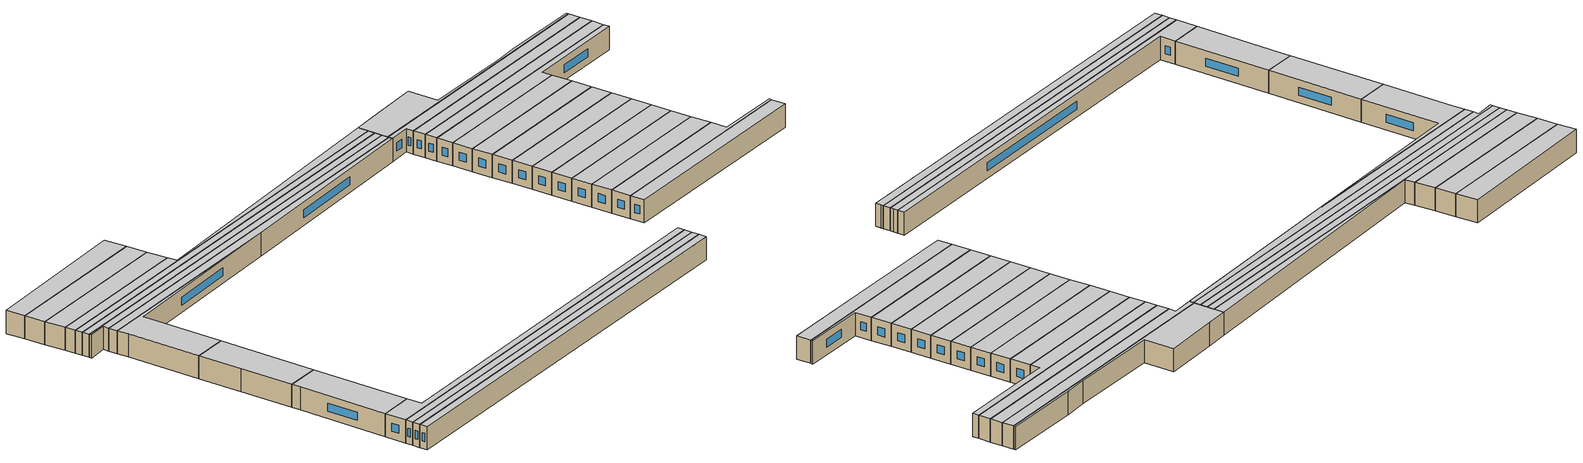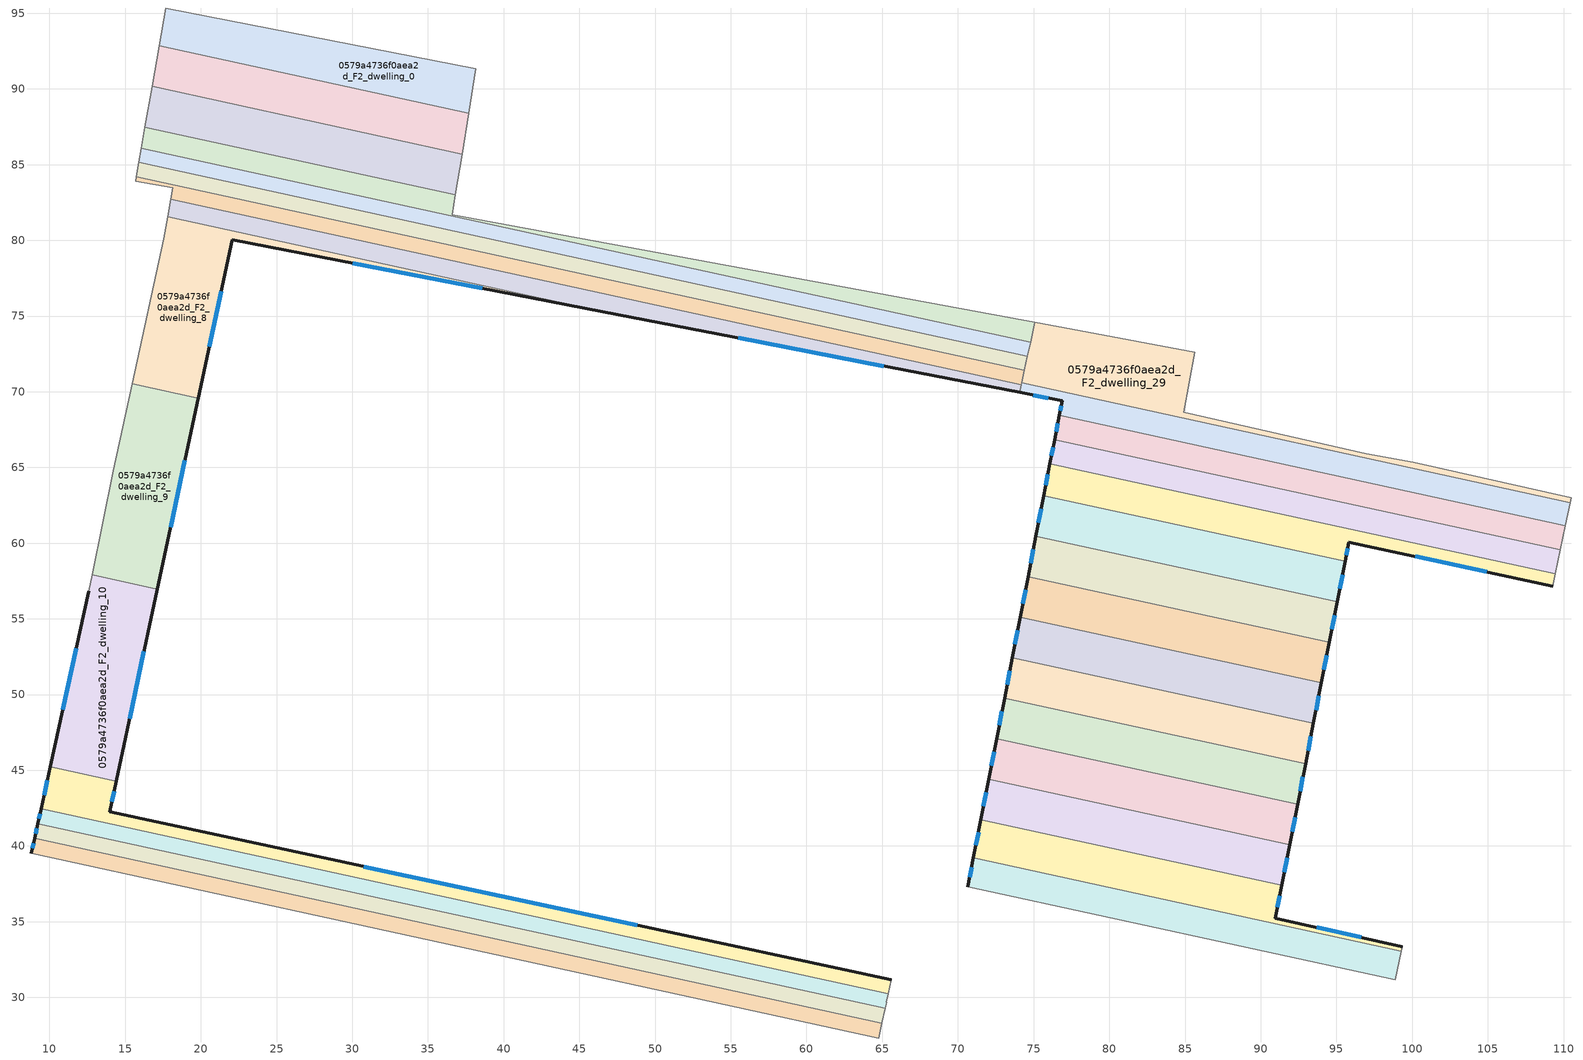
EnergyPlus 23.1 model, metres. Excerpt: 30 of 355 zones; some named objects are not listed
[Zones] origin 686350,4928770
0579a4736f0aea2d_F2_dwelling_0
 floor to 0579a4736f0aea2d_F1_dwelling_0 (EU_floor_Construction): 38.16,91.35 37.69,88.41 17.25,92.87 17.68,95.35 z6
 wall to 0579a4736f0aea2d_F2_dwelling_1 (EU_wall_Construction): 17.25,92.87 37.69,88.41 z6:9
 wall adiabatic (EU_wall_Construction): 37.69,88.41 38.16,91.35 17.68,95.35 17.25,92.87 z6:9
 ceiling to 0579a4736f0aea2d_F3_dwelling_0 (EU_floor_Construction): 37.69,88.41 38.16,91.35 17.68,95.35 17.25,92.87 z9
0579a4736f0aea2d_F2_dwelling_1
 floor to 0579a4736f0aea2d_F1_dwelling_1 (EU_floor_Construction): 37.69,88.41 37.25,85.7 16.78,90.17 17.25,92.87 z6
 wall to 0579a4736f0aea2d_F2_dwelling_2 (EU_wall_Construction): 16.78,90.17 37.25,85.7 z6:9
 wall adiabatic (EU_wall_Construction): 17.25,92.87 16.78,90.17 / 37.25,85.7 37.69,88.41 z6:9
 ceiling to 0579a4736f0aea2d_F3_dwelling_1 (EU_floor_Construction): 37.25,85.7 37.69,88.41 17.25,92.87 16.78,90.17 z9
0579a4736f0aea2d_F2_dwelling_10
 floor to 0579a4736f0aea2d_F1_dwelling_10 (EU_floor_Construction): 17.13,56.97 14.41,44.29 10.06,45.24 12.6,56.82 12.82,57.91 z6
 wall outside (EU_wall_Construction): 14.41,44.29 17.13,56.97 / 12.6,56.82 10.06,45.24 z6:9
 wall adiabatic (EU_wall_Construction): 12.82,57.91 12.6,56.82 z6:9
 wall to 0579a4736f0aea2d_F2_dwelling_9 (EU_wall_Construction): 17.13,56.97 12.82,57.91 z6:9
 wall to 0579a4736f0aea2d_F2_dwelling_11 (EU_wall_Construction): 10.06,45.24 14.41,44.29 z6:9
 window (EU_Window_Construction): 15.29,48.41 16.24,52.85 / 11.77,53.05 10.88,49 z6.98:8.02
 ceiling to 0579a4736f0aea2d_F3_dwelling_10 (EU_floor_Construction): 14.41,44.29 17.13,56.97 12.82,57.91 12.6,56.82 10.06,45.24 z9
0579a4736f0aea2d_F2_dwelling_11
 floor to 0579a4736f0aea2d_F1_dwelling_11 (EU_floor_Construction): 65.61,31.16 65.41,30.25 9.44,42.46 10.06,45.24 14.41,44.29 13.97,42.25 z6
 wall outside (EU_wall_Construction): 10.06,45.24 9.44,42.46 / 65.61,31.16 13.97,42.25 14.41,44.29 z6:9
 wall to 0579a4736f0aea2d_F2_dwelling_12 (EU_wall_Construction): 9.44,42.46 65.41,30.25 z6:9
 wall to 0579a4736f0aea2d_F2_dwelling_48 (EU_wall_Construction): 65.41,30.25 65.61,31.16 z6:9
 window (EU_Window_Construction): 9.86,44.33 9.64,43.36 / 14.11,42.91 14.26,43.62 / 48.81,34.77 30.76,38.64 z6.98:8.02
 ceiling to 0579a4736f0aea2d_F3_dwelling_11 (EU_floor_Construction): 65.41,30.25 65.61,31.16 13.97,42.25 14.41,44.29 10.06,45.24 9.44,42.46 z9
0579a4736f0aea2d_F2_dwelling_12
 floor to 0579a4736f0aea2d_F1_dwelling_12 (EU_floor_Construction): 65.41,30.25 65.2,29.27 9.23,41.48 9.44,42.46 z6
 wall outside (EU_wall_Construction): 9.44,42.46 9.23,41.48 z6:9
 wall to 0579a4736f0aea2d_F2_dwelling_13 (EU_wall_Construction): 9.23,41.48 65.2,29.27 z6:9
 wall to 0579a4736f0aea2d_F2_dwelling_49 (EU_wall_Construction): 65.2,29.27 65.28,29.67 z6:9
 wall to 0579a4736f0aea2d_F2_dwelling_48 (EU_wall_Construction): 65.28,29.68 65.41,30.25 z6:9
 window (EU_Window_Construction): 9.38,42.14 9.3,41.8 z6.98:8.02
 ceiling to 0579a4736f0aea2d_F3_dwelling_12 (EU_floor_Construction): 65.2,29.27 65.41,30.25 9.44,42.46 9.23,41.48 z9
0579a4736f0aea2d_F2_dwelling_13
 floor to 0579a4736f0aea2d_F1_dwelling_13 (EU_floor_Construction): 65.2,29.27 64.98,28.29 9.02,40.5 9.23,41.48 z6
 wall outside (EU_wall_Construction): 9.23,41.48 9.02,40.5 z6:9
 wall to 0579a4736f0aea2d_F2_dwelling_14 (EU_wall_Construction): 9.02,40.5 64.98,28.29 z6:9
 wall to 0579a4736f0aea2d_F2_dwelling_49 (EU_wall_Construction): 64.98,28.29 65.2,29.27 z6:9
 window (EU_Window_Construction): 9.16,41.16 9.09,40.82 z6.98:8.02
 ceiling to 0579a4736f0aea2d_F3_dwelling_13 (EU_floor_Construction): 64.98,28.29 65.2,29.27 9.23,41.48 9.02,40.5 z9
0579a4736f0aea2d_F2_dwelling_14
 floor to 0579a4736f0aea2d_F1_dwelling_14 (EU_floor_Construction): 64.98,28.29 64.77,27.32 8.8,39.52 9.02,40.5 z6
 wall outside (EU_wall_Construction): 9.02,40.5 8.8,39.52 z6:9
 wall to 0579a4736f0aea2d_F2_dwelling_15 (EU_wall_Construction): 8.8,39.52 64.77,27.32 z6:9
 wall to 0579a4736f0aea2d_F2_dwelling_50 (EU_wall_Construction): 64.77,27.32 64.91,27.97 z6:9
 wall to 0579a4736f0aea2d_F2_dwelling_49 (EU_wall_Construction): 64.91,27.97 64.98,28.29 z6:9
 window (EU_Window_Construction): 8.95,40.18 8.87,39.84 z6.98:8.02
 ceiling to 0579a4736f0aea2d_F3_dwelling_14 (EU_floor_Construction): 64.77,27.32 64.98,28.29 9.02,40.5 8.8,39.52 z9
0579a4736f0aea2d_F2_dwelling_2
 floor to 0579a4736f0aea2d_F1_dwelling_2 (EU_floor_Construction): 37.25,85.7 36.82,83 16.31,87.47 16.78,90.17 z6
 wall to 0579a4736f0aea2d_F2_dwelling_3 (EU_wall_Construction): 16.31,87.47 36.82,83 z6:9
 wall adiabatic (EU_wall_Construction): 16.78,90.17 16.31,87.47 / 36.82,83 37.25,85.7 z6:9
 ceiling to 0579a4736f0aea2d_F3_dwelling_2 (EU_floor_Construction): 36.82,83 37.25,85.7 16.78,90.17 16.31,87.47 z9
0579a4736f0aea2d_F2_dwelling_29
 floor to 0579a4736f0aea2d_F1_dwelling_29 (EU_floor_Construction): 110.51,63 110.44,62.68 74.21,70.58 75.08,74.6 78.08,74.04 85.65,72.62 84.92,68.66 96.97,65.89 100.09,65.36 z6
 wall adiabatic (EU_wall_Construction): 110.44,62.68 110.51,63 100.09,65.36 96.97,65.89 84.92,68.66 85.65,72.62 78.08,74.04 75.08,74.6 z6:9
 wall to 0579a4736f0aea2d_F2_dwelling_30 (EU_wall_Construction): 74.21,70.58 110.44,62.68 z6:9
 wall to 0579a4736f0aea2d_F2_dwelling_3 (EU_wall_Construction): 75.08,74.6 74.8,73.28 z6:9
 wall to 0579a4736f0aea2d_F2_dwelling_6 (EU_wall_Construction): 74.39,71.42 74.21,70.58 z6:9
 wall to 0579a4736f0aea2d_F2_dwelling_5 (EU_wall_Construction): 74.59,72.35 74.39,71.42 z6:9
 wall to 0579a4736f0aea2d_F2_dwelling_4 (EU_wall_Construction): 74.8,73.28 74.59,72.35 z6:9
 ceiling to 0579a4736f0aea2d_F3_dwelling_29 (EU_floor_Construction): 110.44,62.68 110.51,63 100.09,65.36 96.97,65.89 84.92,68.66 85.65,72.62 78.08,74.04 75.08,74.6 74.21,70.58 z9
0579a4736f0aea2d_F2_dwelling_3
 floor to 0579a4736f0aea2d_F1_dwelling_3 (EU_floor_Construction): 75.08,74.6 74.8,73.28 16.07,86.09 16.31,87.47 36.82,83 36.61,81.7 z6
 wall adiabatic (EU_wall_Construction): 16.31,87.47 16.07,86.09 / 75.08,74.6 36.61,81.7 36.82,83 z6:9
 wall to 0579a4736f0aea2d_F2_dwelling_4 (EU_wall_Construction): 16.07,86.09 74.8,73.28 z6:9
 ceiling to 0579a4736f0aea2d_F3_dwelling_3 (EU_floor_Construction): 74.8,73.28 75.08,74.6 36.61,81.7 36.82,83 16.31,87.47 16.07,86.09 z9
0579a4736f0aea2d_F2_dwelling_30
 floor to 0579a4736f0aea2d_F1_dwelling_30 (EU_floor_Construction): 110.44,62.68 110.12,61.14 76.7,68.43 76.89,69.41 74.07,69.95 74.21,70.58 z6
 wall outside (EU_wall_Construction): 74.07,69.95 76.89,69.41 76.7,68.43 z6:9
 wall adiabatic (EU_wall_Construction): 110.12,61.14 110.44,62.68 z6:9
 wall to 0579a4736f0aea2d_F2_dwelling_31 (EU_wall_Construction): 76.7,68.43 110.12,61.14 z6:9
 wall to 0579a4736f0aea2d_F2_dwelling_7 (EU_wall_Construction): 74.18,70.45 74.07,69.95 z6:9
 wall to 0579a4736f0aea2d_F2_dwelling_6 (EU_wall_Construction): 74.21,70.58 74.18,70.45 z6:9
 window (EU_Window_Construction): 74.99,69.78 75.97,69.58 / 76.82,69.09 76.76,68.75 z6.98:8.02
 ceiling to 0579a4736f0aea2d_F3_dwelling_30 (EU_floor_Construction): 110.12,61.14 110.44,62.68 74.21,70.58 74.07,69.95 76.89,69.41 76.7,68.43 z9
0579a4736f0aea2d_F2_dwelling_31
 floor to 0579a4736f0aea2d_F1_dwelling_31 (EU_floor_Construction): 110.12,61.14 109.79,59.55 76.39,66.84 76.7,68.43 z6
 wall outside (EU_wall_Construction): 76.7,68.43 76.39,66.84 z6:9
 wall adiabatic (EU_wall_Construction): 109.79,59.55 110.12,61.14 z6:9
 wall to 0579a4736f0aea2d_F2_dwelling_32 (EU_wall_Construction): 76.39,66.84 109.79,59.55 z6:9
 window (EU_Window_Construction): 76.6,67.92 76.49,67.36 z6.98:8.02
 ceiling to 0579a4736f0aea2d_F3_dwelling_31 (EU_floor_Construction): 109.79,59.55 110.12,61.14 76.7,68.43 76.39,66.84 z9
0579a4736f0aea2d_F2_dwelling_32
 floor to 0579a4736f0aea2d_F1_dwelling_32 (EU_floor_Construction): 109.79,59.55 109.46,57.97 76.08,65.25 76.39,66.84 z6
 wall outside (EU_wall_Construction): 76.39,66.84 76.08,65.25 z6:9
 wall adiabatic (EU_wall_Construction): 109.46,57.97 109.79,59.55 z6:9
 wall to 0579a4736f0aea2d_F2_dwelling_33 (EU_wall_Construction): 76.08,65.25 109.46,57.97 z6:9
 window (EU_Window_Construction): 76.29,66.32 76.18,65.77 z6.98:8.02
 ceiling to 0579a4736f0aea2d_F3_dwelling_32 (EU_floor_Construction): 109.46,57.97 109.79,59.55 76.39,66.84 76.08,65.25 z9
0579a4736f0aea2d_F2_dwelling_33
 floor to 0579a4736f0aea2d_F1_dwelling_33 (EU_floor_Construction): 109.46,57.97 109.3,57.16 95.83,60.07 95.58,58.79 75.67,63.14 76.08,65.25 z6
 wall outside (EU_wall_Construction): 76.08,65.25 75.67,63.14 / 95.58,58.79 95.83,60.07 109.3,57.16 z6:9
 wall to 0579a4736f0aea2d_F2_dwelling_34 (EU_wall_Construction): 75.67,63.14 95.58,58.79 z6:9
 wall adiabatic (EU_wall_Construction): 109.3,57.16 109.46,57.97 z6:9
 window (EU_Window_Construction): 75.95,64.56 75.8,63.82 / 100.21,59.12 104.92,58.1 / 95.66,59.21 95.75,59.65 z6.98:8.02
 ceiling to 0579a4736f0aea2d_F3_dwelling_33 (EU_floor_Construction): 109.3,57.16 109.46,57.97 76.08,65.25 75.67,63.14 95.58,58.79 95.83,60.07 z9
0579a4736f0aea2d_F2_dwelling_34
 floor to 0579a4736f0aea2d_F1_dwelling_34 (EU_floor_Construction): 95.58,58.79 95.05,56.12 75.15,60.46 75.67,63.14 z6
 wall outside (EU_wall_Construction): 95.05,56.12 95.58,58.79 / 75.67,63.14 75.15,60.46 z6:9
 wall to 0579a4736f0aea2d_F2_dwelling_35 (EU_wall_Construction): 75.15,60.46 95.05,56.12 z6:9
 window (EU_Window_Construction): 95.22,56.99 95.41,57.93 / 75.5,62.27 75.32,61.33 z6.98:8.02
 ceiling to 0579a4736f0aea2d_F3_dwelling_34 (EU_floor_Construction): 95.05,56.12 95.58,58.79 75.67,63.14 75.15,60.46 z9
0579a4736f0aea2d_F2_dwelling_35
 floor to 0579a4736f0aea2d_F1_dwelling_35 (EU_floor_Construction): 95.05,56.12 94.53,53.45 74.63,57.79 75.15,60.46 z6
 wall outside (EU_wall_Construction): 94.53,53.45 95.05,56.12 / 75.15,60.46 74.63,57.79 z6:9
 wall to 0579a4736f0aea2d_F2_dwelling_36 (EU_wall_Construction): 74.63,57.79 94.53,53.45 z6:9
 window (EU_Window_Construction): 94.7,54.32 94.88,55.25 / 74.98,59.6 74.8,58.66 z6.98:8.02
 ceiling to 0579a4736f0aea2d_F3_dwelling_35 (EU_floor_Construction): 94.53,53.45 95.05,56.12 75.15,60.46 74.63,57.79 z9
0579a4736f0aea2d_F2_dwelling_36
 floor to 0579a4736f0aea2d_F1_dwelling_36 (EU_floor_Construction): 94.53,53.45 94.01,50.78 74.12,55.12 74.63,57.79 z6
 wall outside (EU_wall_Construction): 94.01,50.78 94.53,53.45 / 74.63,57.79 74.12,55.12 z6:9
 wall to 0579a4736f0aea2d_F2_dwelling_37 (EU_wall_Construction): 74.12,55.12 94.01,50.78 z6:9
 window (EU_Window_Construction): 94.18,51.65 94.36,52.58 / 74.47,56.92 74.28,55.99 z6.98:8.02
 ceiling to 0579a4736f0aea2d_F3_dwelling_36 (EU_floor_Construction): 94.01,50.78 94.53,53.45 74.63,57.79 74.12,55.12 z9
0579a4736f0aea2d_F2_dwelling_37
 floor to 0579a4736f0aea2d_F1_dwelling_37 (EU_floor_Construction): 94.01,50.78 93.48,48.11 73.6,52.45 74.12,55.12 z6
 wall outside (EU_wall_Construction): 93.48,48.11 94.01,50.78 / 74.12,55.12 73.6,52.45 z6:9
 wall to 0579a4736f0aea2d_F2_dwelling_38 (EU_wall_Construction): 73.6,52.45 93.48,48.11 z6:9
 window (EU_Window_Construction): 93.66,48.98 93.84,49.91 / 73.95,54.25 73.77,53.31 z6.98:8.02
 ceiling to 0579a4736f0aea2d_F3_dwelling_37 (EU_floor_Construction): 93.48,48.11 94.01,50.78 74.12,55.12 73.6,52.45 z9
0579a4736f0aea2d_F2_dwelling_38
 floor to 0579a4736f0aea2d_F1_dwelling_38 (EU_floor_Construction): 93.48,48.11 92.96,45.43 73.08,49.77 73.6,52.45 z6
 wall outside (EU_wall_Construction): 92.96,45.43 93.48,48.11 / 73.6,52.45 73.08,49.77 z6:9
 wall to 0579a4736f0aea2d_F2_dwelling_39 (EU_wall_Construction): 73.08,49.77 92.96,45.43 z6:9
 window (EU_Window_Construction): 93.13,46.3 93.31,47.24 / 73.43,51.58 73.25,50.64 z6.98:8.02
 ceiling to 0579a4736f0aea2d_F3_dwelling_38 (EU_floor_Construction): 92.96,45.43 93.48,48.11 73.6,52.45 73.08,49.77 z9
0579a4736f0aea2d_F2_dwelling_39
 floor to 0579a4736f0aea2d_F1_dwelling_39 (EU_floor_Construction): 92.96,45.43 92.44,42.76 72.56,47.09 73.08,49.77 z6
 wall outside (EU_wall_Construction): 92.44,42.76 92.96,45.43 / 73.08,49.77 72.56,47.09 z6:9
 wall to 0579a4736f0aea2d_F2_dwelling_40 (EU_wall_Construction): 72.56,47.09 92.44,42.76 z6:9
 window (EU_Window_Construction): 92.61,43.63 92.79,44.56 / 72.91,48.9 72.73,47.97 z6.98:8.02
 ceiling to 0579a4736f0aea2d_F3_dwelling_39 (EU_floor_Construction): 92.44,42.76 92.96,45.43 73.08,49.77 72.56,47.09 z9
0579a4736f0aea2d_F2_dwelling_4
 floor to 0579a4736f0aea2d_F1_dwelling_4 (EU_floor_Construction): 74.8,73.28 74.59,72.35 15.9,85.15 16.07,86.09 z6
 wall to 0579a4736f0aea2d_F2_dwelling_5 (EU_wall_Construction): 15.9,85.15 74.59,72.35 z6:9
 wall adiabatic (EU_wall_Construction): 16.07,86.09 15.9,85.15 z6:9
 ceiling to 0579a4736f0aea2d_F3_dwelling_4 (EU_floor_Construction): 74.59,72.35 74.8,73.28 16.07,86.09 15.9,85.15 z9
0579a4736f0aea2d_F2_dwelling_40
 floor to 0579a4736f0aea2d_F1_dwelling_40 (EU_floor_Construction): 92.44,42.76 91.92,40.08 72.04,44.42 72.56,47.09 z6
 wall outside (EU_wall_Construction): 91.92,40.08 92.44,42.76 / 72.56,47.09 72.04,44.42 z6:9
 wall to 0579a4736f0aea2d_F2_dwelling_41 (EU_wall_Construction): 72.04,44.42 91.92,40.08 z6:9
 window (EU_Window_Construction): 92.09,40.95 92.27,41.89 / 72.39,46.23 72.21,45.29 z6.98:8.02
 ceiling to 0579a4736f0aea2d_F3_dwelling_40 (EU_floor_Construction): 91.92,40.08 92.44,42.76 72.56,47.09 72.04,44.42 z9
0579a4736f0aea2d_F2_dwelling_41
 floor to 0579a4736f0aea2d_F1_dwelling_41 (EU_floor_Construction): 91.92,40.08 91.39,37.41 71.52,41.74 72.04,44.42 z6
 wall outside (EU_wall_Construction): 91.39,37.41 91.92,40.08 / 72.04,44.42 71.52,41.74 z6:9
 wall to 0579a4736f0aea2d_F2_dwelling_42 (EU_wall_Construction): 71.52,41.74 91.39,37.41 z6:9
 window (EU_Window_Construction): 91.56,38.28 91.74,39.21 / 71.87,43.55 71.69,42.61 z6.98:8.02
 ceiling to 0579a4736f0aea2d_F3_dwelling_41 (EU_floor_Construction): 91.39,37.41 91.92,40.08 72.04,44.42 71.52,41.74 z9
0579a4736f0aea2d_F2_dwelling_42
 floor to 0579a4736f0aea2d_F1_dwelling_42 (EU_floor_Construction): 99.36,33.34 99.29,33.04 71.03,39.21 71.52,41.74 91.39,37.41 90.97,35.24 z6
 wall outside (EU_wall_Construction): 71.52,41.74 71.03,39.21 / 99.36,33.34 90.97,35.24 91.39,37.41 z6:9
 wall adiabatic (EU_wall_Construction): 99.29,33.04 99.36,33.34 z6:9
 wall to 0579a4736f0aea2d_F2_dwelling_43 (EU_wall_Construction): 71.03,39.21 99.29,33.04 z6:9
 window (EU_Window_Construction): 71.36,40.92 71.19,40.03 / 91.1,35.94 91.25,36.7 / 96.63,33.95 93.69,34.62 z6.98:8.02
 ceiling to 0579a4736f0aea2d_F3_dwelling_42 (EU_floor_Construction): 99.29,33.04 99.36,33.34 90.97,35.24 91.39,37.41 71.52,41.74 71.03,39.21 z9
0579a4736f0aea2d_F2_dwelling_43
 floor to 0579a4736f0aea2d_F1_dwelling_43 (EU_floor_Construction): 99.29,33.04 98.87,31.17 70.67,37.32 71.03,39.21 z6
 wall outside (EU_wall_Construction): 71.03,39.21 70.67,37.32 z6:9
 wall adiabatic (EU_wall_Construction): 98.87,31.17 99.29,33.04 z6:9
 wall to 0579a4736f0aea2d_F2_dwelling_44 (EU_wall_Construction): 70.67,37.32 98.87,31.17 z6:9
 window (EU_Window_Construction): 70.91,38.59 70.78,37.93 z6.98:8.02
 ceiling to 0579a4736f0aea2d_F3_dwelling_43 (EU_floor_Construction): 98.87,31.17 99.29,33.04 71.03,39.21 70.67,37.32 z9
0579a4736f0aea2d_F2_dwelling_5
 floor to 0579a4736f0aea2d_F1_dwelling_5 (EU_floor_Construction): 74.59,72.35 74.39,71.42 15.74,84.21 15.9,85.15 z6
 wall to 0579a4736f0aea2d_F2_dwelling_6 (EU_wall_Construction): 15.74,84.21 74.39,71.42 z6:9
 wall adiabatic (EU_wall_Construction): 15.9,85.15 15.74,84.21 z6:9
 ceiling to 0579a4736f0aea2d_F3_dwelling_5 (EU_floor_Construction): 74.39,71.42 74.59,72.35 15.9,85.15 15.74,84.21 z9
0579a4736f0aea2d_F2_dwelling_6
 floor to 0579a4736f0aea2d_F1_dwelling_6 (EU_floor_Construction): 74.39,71.42 74.18,70.45 18.02,82.7 18.16,83.49 15.69,83.92 15.74,84.21 z6
 wall adiabatic (EU_wall_Construction): 15.74,84.21 15.69,83.92 18.16,83.49 18.02,82.7 z6:9
 wall to 0579a4736f0aea2d_F2_dwelling_7 (EU_wall_Construction): 18.02,82.7 74.18,70.45 z6:9
 ceiling to 0579a4736f0aea2d_F3_dwelling_6 (EU_floor_Construction): 74.18,70.45 74.39,71.42 15.74,84.21 15.69,83.92 18.16,83.49 18.02,82.7 z9
0579a4736f0aea2d_F2_dwelling_7
 floor to 0579a4736f0aea2d_F1_dwelling_7 (EU_floor_Construction): 74.18,70.45 74.07,69.95 46.54,75.3 17.82,81.56 18.02,82.7 z6
 wall outside (EU_wall_Construction): 46.54,75.3 74.07,69.95 z6:9
 wall adiabatic (EU_wall_Construction): 18.02,82.7 17.82,81.56 z6:9
 wall to 0579a4736f0aea2d_F2_dwelling_8 (EU_wall_Construction): 17.82,81.56 46.54,75.3 z6:9
 window (EU_Window_Construction): 55.49,73.56 65.12,71.69 z6.98:8.02
 ceiling to 0579a4736f0aea2d_F3_dwelling_7 (EU_floor_Construction): 74.07,69.95 74.18,70.45 18.02,82.7 17.82,81.56 46.54,75.3 z9
0579a4736f0aea2d_F2_dwelling_8
 floor to 0579a4736f0aea2d_F1_dwelling_8 (EU_floor_Construction): 46.54,75.3 22.08,80.05 19.83,69.57 15.47,70.52 17.56,80.11 17.82,81.56 z6
 wall outside (EU_wall_Construction): 19.83,69.57 22.08,80.05 46.54,75.3 z6:9
 wall adiabatic (EU_wall_Construction): 17.82,81.56 17.56,80.11 15.47,70.52 z6:9
 wall to 0579a4736f0aea2d_F2_dwelling_9 (EU_wall_Construction): 15.47,70.52 19.83,69.57 z6:9
 window (EU_Window_Construction): 30.03,78.5 38.58,76.84 / 20.56,72.97 21.35,76.64 z6.98:8.02
 ceiling to 0579a4736f0aea2d_F3_dwelling_8 (EU_floor_Construction): 46.54,75.3 17.82,81.56 17.56,80.11 15.47,70.52 19.83,69.57 22.08,80.05 z9
0579a4736f0aea2d_F2_dwelling_9
 floor to 0579a4736f0aea2d_F1_dwelling_9 (EU_floor_Construction): 19.83,69.57 17.13,56.97 12.82,57.91 14.23,64.78 15.47,70.52 z6
 wall outside (EU_wall_Construction): 17.13,56.97 19.83,69.57 z6:9
 wall adiabatic (EU_wall_Construction): 15.47,70.52 14.23,64.78 12.82,57.91 z6:9
 window (EU_Window_Construction): 18.01,61.07 18.95,65.47 z6.98:8.02
 ceiling to 0579a4736f0aea2d_F3_dwelling_9 (EU_floor_Construction): 17.13,56.97 19.83,69.57 15.47,70.52 14.23,64.78 12.82,57.91 z9
[Building]
EU S2 Campaign: North Axis=0; Terrain=City; Solar Distribution=FullExterior
[Site:Location]
Bologna: Latitude=44.5; Longitude=11.25; Time Zone=1; Elevation=37
[SizingPeriod:WeatherFileDays]
AnnualSizingPeriod: Begin Month=1; Begin Day of Month=1; End Month=12; End Day of Month=31; Day of Week for Start Day=Monday; Use Weather File Daylight Saving Period=No; Use Weather File Rain and Snow Indicators=No
[MATERIAL]
EU_InternalMass_Material: Roughness=MediumRough; Thickness=0.1; Conductivity=1; Density=1800; Specific Heat=900; Thermal Absorptance=0.9; Solar Absorptance=0.7; Visible Absorptance=0.7
[MATERIAL:NOMASS] Roughness=MediumRough; Thermal Absorptance=0.9; Solar Absorptance=0.7; Visible Absorptance=0.7
Name | Thermal Resistance
EU_wall_NoMass | 0.905828
EU_floor_NoMass | 0.67114
[WINDOWMATERIAL:SIMPLEGLAZINGSYSTEM]
EU_Window_SimpleGlazing: UFactor=4.52486; Solar Heat Gain Coefficient=0.85; Visible Transmittance=0.85
[CONSTRUCTION]
EU_wall_Construction: EU_wall_NoMass
EU_floor_Construction: EU_floor_NoMass
EU_Window_Construction: EU_Window_SimpleGlazing
EU_InternalMass_Construction: EU_InternalMass_Material
[ZONE] Type=1; Multiplier=1; Ceiling Height=autocalculate; Floor Area=autocalculate; Part of Total Floor Area=Yes
Name | Volume
0579a4736f0aea2d_F2_dwelling_0 | 172.006
0579a4736f0aea2d_F2_dwelling_1 | 172.062
0579a4736f0aea2d_F2_dwelling_10 | 172.054
0579a4736f0aea2d_F2_dwelling_11 | 172.039
0579a4736f0aea2d_F2_dwelling_12 | 172.022
0579a4736f0aea2d_F2_dwelling_13 | 172.146
0579a4736f0aea2d_F2_dwelling_14 | 172.048
0579a4736f0aea2d_F2_dwelling_2 | 172.035
0579a4736f0aea2d_F2_dwelling_29 | 166.238
0579a4736f0aea2d_F2_dwelling_3 | 172.005
0579a4736f0aea2d_F2_dwelling_30 | 166.34
0579a4736f0aea2d_F2_dwelling_31 | 166.347
0579a4736f0aea2d_F2_dwelling_32 | 166.297
0579a4736f0aea2d_F2_dwelling_33 | 166.296
0579a4736f0aea2d_F2_dwelling_34 | 166.304
0579a4736f0aea2d_F2_dwelling_35 | 166.26
0579a4736f0aea2d_F2_dwelling_36 | 166.288
0579a4736f0aea2d_F2_dwelling_37 | 166.32
0579a4736f0aea2d_F2_dwelling_38 | 166.264
0579a4736f0aea2d_F2_dwelling_39 | 166.355
0579a4736f0aea2d_F2_dwelling_4 | 172.012
0579a4736f0aea2d_F2_dwelling_40 | 166.252
0579a4736f0aea2d_F2_dwelling_41 | 166.339
0579a4736f0aea2d_F2_dwelling_42 | 166.25
0579a4736f0aea2d_F2_dwelling_43 | 166.301
0579a4736f0aea2d_F2_dwelling_5; 0579a4736f0aea2d_F2_dwelling_9 | 172.052
0579a4736f0aea2d_F2_dwelling_6 | 172.03
0579a4736f0aea2d_F2_dwelling_7 | 171.987
0579a4736f0aea2d_F2_dwelling_8 | 172.083
[INTERNALMASS] Construction=EU_InternalMass_Construction
Name | Zone or ZoneList | Surface Area
0579a4736f0aea2d_F2_dwelling_0_EU_InternalMass | 0579a4736f0aea2d_F2_dwelling_0 | 57.3349
0579a4736f0aea2d_F2_dwelling_1_EU_InternalMass | 0579a4736f0aea2d_F2_dwelling_1 | 57.3539
0579a4736f0aea2d_F2_dwelling_2_EU_InternalMass | 0579a4736f0aea2d_F2_dwelling_2 | 57.3453
0579a4736f0aea2d_F2_dwelling_3_EU_InternalMass | 0579a4736f0aea2d_F2_dwelling_3 | 57.3347
0579a4736f0aea2d_F2_dwelling_4_EU_InternalMass | 0579a4736f0aea2d_F2_dwelling_4 | 57.3374
0579a4736f0aea2d_F2_dwelling_5_EU_InternalMass | 0579a4736f0aea2d_F2_dwelling_5 | 57.351
0579a4736f0aea2d_F2_dwelling_6_EU_InternalMass | 0579a4736f0aea2d_F2_dwelling_6 | 57.3432
0579a4736f0aea2d_F2_dwelling_7_EU_InternalMass | 0579a4736f0aea2d_F2_dwelling_7 | 57.3289
0579a4736f0aea2d_F2_dwelling_8_EU_InternalMass | 0579a4736f0aea2d_F2_dwelling_8 | 57.361
0579a4736f0aea2d_F2_dwelling_9_EU_InternalMass | 0579a4736f0aea2d_F2_dwelling_9 | 57.3504
0579a4736f0aea2d_F2_dwelling_10_EU_InternalMass | 0579a4736f0aea2d_F2_dwelling_10 | 57.3512
0579a4736f0aea2d_F2_dwelling_11_EU_InternalMass | 0579a4736f0aea2d_F2_dwelling_11 | 57.3464
0579a4736f0aea2d_F2_dwelling_12_EU_InternalMass | 0579a4736f0aea2d_F2_dwelling_12 | 57.3405
0579a4736f0aea2d_F2_dwelling_13_EU_InternalMass | 0579a4736f0aea2d_F2_dwelling_13 | 57.3817
0579a4736f0aea2d_F2_dwelling_14_EU_InternalMass | 0579a4736f0aea2d_F2_dwelling_14 | 57.3492
0579a4736f0aea2d_F2_dwelling_29_EU_InternalMass | 0579a4736f0aea2d_F2_dwelling_29 | 55.4126
0579a4736f0aea2d_F2_dwelling_30_EU_InternalMass | 0579a4736f0aea2d_F2_dwelling_30 | 55.4463
0579a4736f0aea2d_F2_dwelling_31_EU_InternalMass | 0579a4736f0aea2d_F2_dwelling_31 | 55.449
0579a4736f0aea2d_F2_dwelling_32_EU_InternalMass | 0579a4736f0aea2d_F2_dwelling_32 | 55.4325
0579a4736f0aea2d_F2_dwelling_33_EU_InternalMass | 0579a4736f0aea2d_F2_dwelling_33 | 55.4317
0579a4736f0aea2d_F2_dwelling_34_EU_InternalMass | 0579a4736f0aea2d_F2_dwelling_34 | 55.4346
0579a4736f0aea2d_F2_dwelling_35_EU_InternalMass | 0579a4736f0aea2d_F2_dwelling_35 | 55.4199
0579a4736f0aea2d_F2_dwelling_36_EU_InternalMass | 0579a4736f0aea2d_F2_dwelling_36 | 55.4294
0579a4736f0aea2d_F2_dwelling_37_EU_InternalMass | 0579a4736f0aea2d_F2_dwelling_37 | 55.4398
0579a4736f0aea2d_F2_dwelling_38_EU_InternalMass | 0579a4736f0aea2d_F2_dwelling_38 | 55.4216
0579a4736f0aea2d_F2_dwelling_39_EU_InternalMass | 0579a4736f0aea2d_F2_dwelling_39 | 55.4518
0579a4736f0aea2d_F2_dwelling_40_EU_InternalMass | 0579a4736f0aea2d_F2_dwelling_40 | 55.4172
0579a4736f0aea2d_F2_dwelling_41_EU_InternalMass | 0579a4736f0aea2d_F2_dwelling_41 | 55.4465
0579a4736f0aea2d_F2_dwelling_42_EU_InternalMass | 0579a4736f0aea2d_F2_dwelling_42 | 55.4168
0579a4736f0aea2d_F2_dwelling_43_EU_InternalMass | 0579a4736f0aea2d_F2_dwelling_43 | 55.4334
[OTHEREQUIPMENT] Fuel Type=Electricity; Design Level Calculation Method=Watts/Area; Power per Zone Floor Area=1; Fraction Latent=0; Fraction Radiant=0; Fraction Lost=0; Carbon Dioxide Generation Rate=0; EndUse Subcategory=EU_Step8_InternalGains
Name | Zone or ZoneList or Space or SpaceList | Schedule
EU_Step8_InternalGain_0579a4736f0aea2d_F2_dwelling_0_f000 | 0579a4736f0aea2d_F2_dwelling_0 | EU_Step8_GainSchedule_0579a4736f0aea2d_F2_dwelling_0_f000
EU_Step8_InternalGain_0579a4736f0aea2d_F2_dwelling_1_f000 | 0579a4736f0aea2d_F2_dwelling_1 | EU_Step8_GainSchedule_0579a4736f0aea2d_F2_dwelling_1_f000
EU_Step8_InternalGain_0579a4736f0aea2d_F2_dwelling_2_f000 | 0579a4736f0aea2d_F2_dwelling_2 | EU_Step8_GainSchedule_0579a4736f0aea2d_F2_dwelling_2_f000
EU_Step8_InternalGain_0579a4736f0aea2d_F2_dwelling_3_f000 | 0579a4736f0aea2d_F2_dwelling_3 | EU_Step8_GainSchedule_0579a4736f0aea2d_F2_dwelling_3_f000
EU_Step8_InternalGain_0579a4736f0aea2d_F2_dwelling_4_f000 | 0579a4736f0aea2d_F2_dwelling_4 | EU_Step8_GainSchedule_0579a4736f0aea2d_F2_dwelling_4_f000
EU_Step8_InternalGain_0579a4736f0aea2d_F2_dwelling_5_f000 | 0579a4736f0aea2d_F2_dwelling_5 | EU_Step8_GainSchedule_0579a4736f0aea2d_F2_dwelling_5_f000
EU_Step8_InternalGain_0579a4736f0aea2d_F2_dwelling_6_f000 | 0579a4736f0aea2d_F2_dwelling_6 | EU_Step8_GainSchedule_0579a4736f0aea2d_F2_dwelling_6_f000
EU_Step8_InternalGain_0579a4736f0aea2d_F2_dwelling_7_f000 | 0579a4736f0aea2d_F2_dwelling_7 | EU_Step8_GainSchedule_0579a4736f0aea2d_F2_dwelling_7_f000
EU_Step8_InternalGain_0579a4736f0aea2d_F2_dwelling_8_f000 | 0579a4736f0aea2d_F2_dwelling_8 | EU_Step8_GainSchedule_0579a4736f0aea2d_F2_dwelling_8_f000
EU_Step8_InternalGain_0579a4736f0aea2d_F2_dwelling_9_f000 | 0579a4736f0aea2d_F2_dwelling_9 | EU_Step8_GainSchedule_0579a4736f0aea2d_F2_dwelling_9_f000
EU_Step8_InternalGain_0579a4736f0aea2d_F2_dwelling_10_f000 | 0579a4736f0aea2d_F2_dwelling_10 | EU_Step8_GainSchedule_0579a4736f0aea2d_F2_dwelling_10_f000
EU_Step8_InternalGain_0579a4736f0aea2d_F2_dwelling_11_f000 | 0579a4736f0aea2d_F2_dwelling_11 | EU_Step8_GainSchedule_0579a4736f0aea2d_F2_dwelling_11_f000
EU_Step8_InternalGain_0579a4736f0aea2d_F2_dwelling_12_f000 | 0579a4736f0aea2d_F2_dwelling_12 | EU_Step8_GainSchedule_0579a4736f0aea2d_F2_dwelling_12_f000
EU_Step8_InternalGain_0579a4736f0aea2d_F2_dwelling_13_f000 | 0579a4736f0aea2d_F2_dwelling_13 | EU_Step8_GainSchedule_0579a4736f0aea2d_F2_dwelling_13_f000
EU_Step8_InternalGain_0579a4736f0aea2d_F2_dwelling_14_f000 | 0579a4736f0aea2d_F2_dwelling_14 | EU_Step8_GainSchedule_0579a4736f0aea2d_F2_dwelling_14_f000
EU_Step8_InternalGain_0579a4736f0aea2d_F2_dwelling_29_f000 | 0579a4736f0aea2d_F2_dwelling_29 | EU_Step8_GainSchedule_0579a4736f0aea2d_F2_dwelling_29_f000
EU_Step8_InternalGain_0579a4736f0aea2d_F2_dwelling_30_f000 | 0579a4736f0aea2d_F2_dwelling_30 | EU_Step8_GainSchedule_0579a4736f0aea2d_F2_dwelling_30_f000
EU_Step8_InternalGain_0579a4736f0aea2d_F2_dwelling_31_f000 | 0579a4736f0aea2d_F2_dwelling_31 | EU_Step8_GainSchedule_0579a4736f0aea2d_F2_dwelling_31_f000
EU_Step8_InternalGain_0579a4736f0aea2d_F2_dwelling_32_f000 | 0579a4736f0aea2d_F2_dwelling_32 | EU_Step8_GainSchedule_0579a4736f0aea2d_F2_dwelling_32_f000
EU_Step8_InternalGain_0579a4736f0aea2d_F2_dwelling_33_f000 | 0579a4736f0aea2d_F2_dwelling_33 | EU_Step8_GainSchedule_0579a4736f0aea2d_F2_dwelling_33_f000
EU_Step8_InternalGain_0579a4736f0aea2d_F2_dwelling_34_f000 | 0579a4736f0aea2d_F2_dwelling_34 | EU_Step8_GainSchedule_0579a4736f0aea2d_F2_dwelling_34_f000
EU_Step8_InternalGain_0579a4736f0aea2d_F2_dwelling_35_f000 | 0579a4736f0aea2d_F2_dwelling_35 | EU_Step8_GainSchedule_0579a4736f0aea2d_F2_dwelling_35_f000
EU_Step8_InternalGain_0579a4736f0aea2d_F2_dwelling_36_f000 | 0579a4736f0aea2d_F2_dwelling_36 | EU_Step8_GainSchedule_0579a4736f0aea2d_F2_dwelling_36_f000
EU_Step8_InternalGain_0579a4736f0aea2d_F2_dwelling_37_f000 | 0579a4736f0aea2d_F2_dwelling_37 | EU_Step8_GainSchedule_0579a4736f0aea2d_F2_dwelling_37_f000
EU_Step8_InternalGain_0579a4736f0aea2d_F2_dwelling_38_f000 | 0579a4736f0aea2d_F2_dwelling_38 | EU_Step8_GainSchedule_0579a4736f0aea2d_F2_dwelling_38_f000
EU_Step8_InternalGain_0579a4736f0aea2d_F2_dwelling_39_f000 | 0579a4736f0aea2d_F2_dwelling_39 | EU_Step8_GainSchedule_0579a4736f0aea2d_F2_dwelling_39_f000
EU_Step8_InternalGain_0579a4736f0aea2d_F2_dwelling_40_f000 | 0579a4736f0aea2d_F2_dwelling_40 | EU_Step8_GainSchedule_0579a4736f0aea2d_F2_dwelling_40_f000
EU_Step8_InternalGain_0579a4736f0aea2d_F2_dwelling_41_f000 | 0579a4736f0aea2d_F2_dwelling_41 | EU_Step8_GainSchedule_0579a4736f0aea2d_F2_dwelling_41_f000
EU_Step8_InternalGain_0579a4736f0aea2d_F2_dwelling_42_f000 | 0579a4736f0aea2d_F2_dwelling_42 | EU_Step8_GainSchedule_0579a4736f0aea2d_F2_dwelling_42_f000
EU_Step8_InternalGain_0579a4736f0aea2d_F2_dwelling_43_f000 | 0579a4736f0aea2d_F2_dwelling_43 | EU_Step8_GainSchedule_0579a4736f0aea2d_F2_dwelling_43_f000
[ZONEVENTILATION:DESIGNFLOWRATE] Schedule=EU_AlwaysOn; Design Flow Rate Calculation Method=AirChanges/Hour; Air Changes per Hour=0.73129; Ventilation Type=Natural; Fan Pressure Rise=0; Fan Total Efficiency=1; Constant Term Coefficient=1; Temperature Term Coefficient=0; Velocity Term Coefficient=0; Velocity Squared Term Coefficient=0; Minimum Indoor Temperature=-100; Maximum Indoor Temperature=100; Delta Temperature=-100; Minimum Outdoor Temperature=-100; Maximum Outdoor Temperature=100; Maximum Wind Speed=40
Name | Zone or ZoneList or Space or SpaceList
EU_ConstantAir_0579a4736f0aea2d_F2_dwelling_0 | 0579a4736f0aea2d_F2_dwelling_0
EU_ConstantAir_0579a4736f0aea2d_F2_dwelling_1 | 0579a4736f0aea2d_F2_dwelling_1
EU_ConstantAir_0579a4736f0aea2d_F2_dwelling_2 | 0579a4736f0aea2d_F2_dwelling_2
EU_ConstantAir_0579a4736f0aea2d_F2_dwelling_3 | 0579a4736f0aea2d_F2_dwelling_3
EU_ConstantAir_0579a4736f0aea2d_F2_dwelling_4 | 0579a4736f0aea2d_F2_dwelling_4
EU_ConstantAir_0579a4736f0aea2d_F2_dwelling_5 | 0579a4736f0aea2d_F2_dwelling_5
EU_ConstantAir_0579a4736f0aea2d_F2_dwelling_6 | 0579a4736f0aea2d_F2_dwelling_6
EU_ConstantAir_0579a4736f0aea2d_F2_dwelling_7 | 0579a4736f0aea2d_F2_dwelling_7
EU_ConstantAir_0579a4736f0aea2d_F2_dwelling_8 | 0579a4736f0aea2d_F2_dwelling_8
EU_ConstantAir_0579a4736f0aea2d_F2_dwelling_9 | 0579a4736f0aea2d_F2_dwelling_9
EU_ConstantAir_0579a4736f0aea2d_F2_dwelling_10 | 0579a4736f0aea2d_F2_dwelling_10
EU_ConstantAir_0579a4736f0aea2d_F2_dwelling_11 | 0579a4736f0aea2d_F2_dwelling_11
EU_ConstantAir_0579a4736f0aea2d_F2_dwelling_12 | 0579a4736f0aea2d_F2_dwelling_12
EU_ConstantAir_0579a4736f0aea2d_F2_dwelling_13 | 0579a4736f0aea2d_F2_dwelling_13
EU_ConstantAir_0579a4736f0aea2d_F2_dwelling_14 | 0579a4736f0aea2d_F2_dwelling_14
EU_ConstantAir_0579a4736f0aea2d_F2_dwelling_29 | 0579a4736f0aea2d_F2_dwelling_29
EU_ConstantAir_0579a4736f0aea2d_F2_dwelling_30 | 0579a4736f0aea2d_F2_dwelling_30
EU_ConstantAir_0579a4736f0aea2d_F2_dwelling_31 | 0579a4736f0aea2d_F2_dwelling_31
EU_ConstantAir_0579a4736f0aea2d_F2_dwelling_32 | 0579a4736f0aea2d_F2_dwelling_32
EU_ConstantAir_0579a4736f0aea2d_F2_dwelling_33 | 0579a4736f0aea2d_F2_dwelling_33
EU_ConstantAir_0579a4736f0aea2d_F2_dwelling_34 | 0579a4736f0aea2d_F2_dwelling_34
EU_ConstantAir_0579a4736f0aea2d_F2_dwelling_35 | 0579a4736f0aea2d_F2_dwelling_35
EU_ConstantAir_0579a4736f0aea2d_F2_dwelling_36 | 0579a4736f0aea2d_F2_dwelling_36
EU_ConstantAir_0579a4736f0aea2d_F2_dwelling_37 | 0579a4736f0aea2d_F2_dwelling_37
EU_ConstantAir_0579a4736f0aea2d_F2_dwelling_38 | 0579a4736f0aea2d_F2_dwelling_38
EU_ConstantAir_0579a4736f0aea2d_F2_dwelling_39 | 0579a4736f0aea2d_F2_dwelling_39
EU_ConstantAir_0579a4736f0aea2d_F2_dwelling_40 | 0579a4736f0aea2d_F2_dwelling_40
EU_ConstantAir_0579a4736f0aea2d_F2_dwelling_41 | 0579a4736f0aea2d_F2_dwelling_41
EU_ConstantAir_0579a4736f0aea2d_F2_dwelling_42 | 0579a4736f0aea2d_F2_dwelling_42
EU_ConstantAir_0579a4736f0aea2d_F2_dwelling_43 | 0579a4736f0aea2d_F2_dwelling_43
[HVACTEMPLATE:ZONE:IDEALLOADSAIRSYSTEM] System Availability Schedule=EU_AlwaysOn; Maximum Heating Supply Air Temperature=50; Minimum Cooling Supply Air Temperature=13; Maximum Heating Supply Air Humidity Ratio=0.0156; Minimum Cooling Supply Air Humidity Ratio=0.0077; Heating Limit=NoLimit; Cooling Limit=NoLimit; Heating Availability Schedule=EU_AlwaysOn; Cooling Availability Schedule=EU_CoolingOff; Dehumidification Control Type=ConstantSensibleHeatRatio; Cooling Sensible Heat Ratio=0.7; Dehumidification Setpoint=60; Humidification Control Type=None; Humidification Setpoint=30; Outdoor Air Method=None; Outdoor Air Flow Rate per Person=0.00944; Outdoor Air Flow Rate per Zone Floor Area=0; Outdoor Air Flow Rate per Zone=0; Demand Controlled Ventilation Type=None; Outdoor Air Economizer Type=NoEconomizer; Heat Recovery Type=None; Sensible Heat Recovery Effectiveness=0.7; Latent Heat Recovery Effectiveness=0.65
Name | Template Thermostat
0579a4736f0aea2d_F2_dwelling_0 | EU_HeatOnly_0579a4736f0aea2d_F2_dwelling_0
0579a4736f0aea2d_F2_dwelling_1 | EU_HeatOnly_0579a4736f0aea2d_F2_dwelling_1
0579a4736f0aea2d_F2_dwelling_2 | EU_HeatOnly_0579a4736f0aea2d_F2_dwelling_2
0579a4736f0aea2d_F2_dwelling_3 | EU_HeatOnly_0579a4736f0aea2d_F2_dwelling_3
0579a4736f0aea2d_F2_dwelling_4 | EU_HeatOnly_0579a4736f0aea2d_F2_dwelling_4
0579a4736f0aea2d_F2_dwelling_5 | EU_HeatOnly_0579a4736f0aea2d_F2_dwelling_5
0579a4736f0aea2d_F2_dwelling_6 | EU_HeatOnly_0579a4736f0aea2d_F2_dwelling_6
0579a4736f0aea2d_F2_dwelling_7 | EU_HeatOnly_0579a4736f0aea2d_F2_dwelling_7
0579a4736f0aea2d_F2_dwelling_8 | EU_HeatOnly_0579a4736f0aea2d_F2_dwelling_8
0579a4736f0aea2d_F2_dwelling_9 | EU_HeatOnly_0579a4736f0aea2d_F2_dwelling_9
0579a4736f0aea2d_F2_dwelling_10 | EU_HeatOnly_0579a4736f0aea2d_F2_dwelling_10
0579a4736f0aea2d_F2_dwelling_11 | EU_HeatOnly_0579a4736f0aea2d_F2_dwelling_11
0579a4736f0aea2d_F2_dwelling_12 | EU_HeatOnly_0579a4736f0aea2d_F2_dwelling_12
0579a4736f0aea2d_F2_dwelling_13 | EU_HeatOnly_0579a4736f0aea2d_F2_dwelling_13
0579a4736f0aea2d_F2_dwelling_14 | EU_HeatOnly_0579a4736f0aea2d_F2_dwelling_14
0579a4736f0aea2d_F2_dwelling_29 | EU_HeatOnly_0579a4736f0aea2d_F2_dwelling_29
0579a4736f0aea2d_F2_dwelling_30 | EU_HeatOnly_0579a4736f0aea2d_F2_dwelling_30
0579a4736f0aea2d_F2_dwelling_31 | EU_HeatOnly_0579a4736f0aea2d_F2_dwelling_31
0579a4736f0aea2d_F2_dwelling_32 | EU_HeatOnly_0579a4736f0aea2d_F2_dwelling_32
0579a4736f0aea2d_F2_dwelling_33 | EU_HeatOnly_0579a4736f0aea2d_F2_dwelling_33
0579a4736f0aea2d_F2_dwelling_34 | EU_HeatOnly_0579a4736f0aea2d_F2_dwelling_34
0579a4736f0aea2d_F2_dwelling_35 | EU_HeatOnly_0579a4736f0aea2d_F2_dwelling_35
0579a4736f0aea2d_F2_dwelling_36 | EU_HeatOnly_0579a4736f0aea2d_F2_dwelling_36
0579a4736f0aea2d_F2_dwelling_37 | EU_HeatOnly_0579a4736f0aea2d_F2_dwelling_37
0579a4736f0aea2d_F2_dwelling_38 | EU_HeatOnly_0579a4736f0aea2d_F2_dwelling_38
0579a4736f0aea2d_F2_dwelling_39 | EU_HeatOnly_0579a4736f0aea2d_F2_dwelling_39
0579a4736f0aea2d_F2_dwelling_40 | EU_HeatOnly_0579a4736f0aea2d_F2_dwelling_40
0579a4736f0aea2d_F2_dwelling_41 | EU_HeatOnly_0579a4736f0aea2d_F2_dwelling_41
0579a4736f0aea2d_F2_dwelling_42 | EU_HeatOnly_0579a4736f0aea2d_F2_dwelling_42
0579a4736f0aea2d_F2_dwelling_43 | EU_HeatOnly_0579a4736f0aea2d_F2_dwelling_43
[SIZING:ZONE] Zone Cooling Design Supply Air Temperature Input Method=SupplyAirTemperature; Zone Cooling Design Supply Air Temperature=13; Zone Heating Design Supply Air Temperature Input Method=SupplyAirTemperature; Zone Heating Design Supply Air Temperature=50; Zone Cooling Design Supply Air Humidity Ratio=0.008; Zone Heating Design Supply Air Humidity Ratio=0.008; Cooling Design Air Flow Method=DesignDay; Cooling Design Air Flow Rate=0; Cooling Minimum Air Flow per Zone Floor Area=0.000762; Cooling Minimum Air Flow=0; Cooling Minimum Air Flow Fraction=0.2; Heating Design Air Flow Method=DesignDay; Heating Design Air Flow Rate=0; Heating Maximum Air Flow per Zone Floor Area=0.002032; Heating Maximum Air Flow=0.141576; Heating Maximum Air Flow Fraction=0.3; Account for Dedicated Outdoor Air System=No; Dedicated Outdoor Air System Control Strategy=NeutralSupplyAir; Dedicated Outdoor Air Low Setpoint Temperature for Design=autosize; Dedicated Outdoor Air High Setpoint Temperature for Design=autosize; Zone Load Sizing Method=Sensible Load Only No Latent Load; Zone Latent Cooling Design Supply Air Humidity Ratio Input Method=HumidityRatioDifference; Zone Cooling Design Supply Air Humidity Ratio Difference=0.005; Zone Latent Heating Design Supply Air Humidity Ratio Input Method=HumidityRatioDifference; Zone Humidification Design Supply Air Humidity Ratio Difference=0.005
0579a4736f0aea2d_F2_dwelling_0; 0579a4736f0aea2d_F2_dwelling_1; 0579a4736f0aea2d_F2_dwelling_2; 0579a4736f0aea2d_F2_dwelling_3; 0579a4736f0aea2d_F2_dwelling_4; 0579a4736f0aea2d_F2_dwelling_5; 0579a4736f0aea2d_F2_dwelling_6; 0579a4736f0aea2d_F2_dwelling_7; 0579a4736f0aea2d_F2_dwelling_8; 0579a4736f0aea2d_F2_dwelling_9; 0579a4736f0aea2d_F2_dwelling_10; 0579a4736f0aea2d_F2_dwelling_11; 0579a4736f0aea2d_F2_dwelling_12; 0579a4736f0aea2d_F2_dwelling_13; 0579a4736f0aea2d_F2_dwelling_14; 0579a4736f0aea2d_F2_dwelling_29; 0579a4736f0aea2d_F2_dwelling_30; 0579a4736f0aea2d_F2_dwelling_31; 0579a4736f0aea2d_F2_dwelling_32; 0579a4736f0aea2d_F2_dwelling_33; 0579a4736f0aea2d_F2_dwelling_34; 0579a4736f0aea2d_F2_dwelling_35; 0579a4736f0aea2d_F2_dwelling_36; 0579a4736f0aea2d_F2_dwelling_37; 0579a4736f0aea2d_F2_dwelling_38; 0579a4736f0aea2d_F2_dwelling_39; 0579a4736f0aea2d_F2_dwelling_40; 0579a4736f0aea2d_F2_dwelling_41; 0579a4736f0aea2d_F2_dwelling_42; 0579a4736f0aea2d_F2_dwelling_43
[SCHEDULE:CONSTANT]
Name | Hourly Value
EU_AlwaysOn | 1
EU_CoolingOff | 0
[SCHEDULE:FILE] Column Number=1; Rows to Skip at Top=0; Number of Hours of Data=8760; Column Separator=Comma; Interpolate to Timestep=No; Minutes per Item=60; Adjust Schedule for Daylight Savings=Yes
Name | File
EU_Step8_GainSchedule_0579a4736f0aea2d_F2_dwelling_0_f000 | ../../schedules/0579a4736f0aea2d/0579a4736f0aea2d_F2_dwelling_0_f000_gain.csv
EU_Step8_GainSchedule_0579a4736f0aea2d_F2_dwelling_1_f000 | ../../schedules/0579a4736f0aea2d/0579a4736f0aea2d_F2_dwelling_1_f000_gain.csv
EU_Step8_GainSchedule_0579a4736f0aea2d_F2_dwelling_2_f000 | ../../schedules/0579a4736f0aea2d/0579a4736f0aea2d_F2_dwelling_2_f000_gain.csv
EU_Step8_GainSchedule_0579a4736f0aea2d_F2_dwelling_3_f000 | ../../schedules/0579a4736f0aea2d/0579a4736f0aea2d_F2_dwelling_3_f000_gain.csv
EU_Step8_GainSchedule_0579a4736f0aea2d_F2_dwelling_4_f000 | ../../schedules/0579a4736f0aea2d/0579a4736f0aea2d_F2_dwelling_4_f000_gain.csv
EU_Step8_GainSchedule_0579a4736f0aea2d_F2_dwelling_5_f000 | ../../schedules/0579a4736f0aea2d/0579a4736f0aea2d_F2_dwelling_5_f000_gain.csv
EU_Step8_GainSchedule_0579a4736f0aea2d_F2_dwelling_6_f000 | ../../schedules/0579a4736f0aea2d/0579a4736f0aea2d_F2_dwelling_6_f000_gain.csv
EU_Step8_GainSchedule_0579a4736f0aea2d_F2_dwelling_7_f000 | ../../schedules/0579a4736f0aea2d/0579a4736f0aea2d_F2_dwelling_7_f000_gain.csv
EU_Step8_GainSchedule_0579a4736f0aea2d_F2_dwelling_8_f000 | ../../schedules/0579a4736f0aea2d/0579a4736f0aea2d_F2_dwelling_8_f000_gain.csv
EU_Step8_GainSchedule_0579a4736f0aea2d_F2_dwelling_9_f000 | ../../schedules/0579a4736f0aea2d/0579a4736f0aea2d_F2_dwelling_9_f000_gain.csv
EU_Step8_GainSchedule_0579a4736f0aea2d_F2_dwelling_10_f000 | ../../schedules/0579a4736f0aea2d/0579a4736f0aea2d_F2_dwelling_10_f000_gain.csv
EU_Step8_GainSchedule_0579a4736f0aea2d_F2_dwelling_11_f000 | ../../schedules/0579a4736f0aea2d/0579a4736f0aea2d_F2_dwelling_11_f000_gain.csv
EU_Step8_GainSchedule_0579a4736f0aea2d_F2_dwelling_12_f000 | ../../schedules/0579a4736f0aea2d/0579a4736f0aea2d_F2_dwelling_12_f000_gain.csv
EU_Step8_GainSchedule_0579a4736f0aea2d_F2_dwelling_13_f000 | ../../schedules/0579a4736f0aea2d/0579a4736f0aea2d_F2_dwelling_13_f000_gain.csv
EU_Step8_GainSchedule_0579a4736f0aea2d_F2_dwelling_14_f000 | ../../schedules/0579a4736f0aea2d/0579a4736f0aea2d_F2_dwelling_14_f000_gain.csv
EU_Step8_GainSchedule_0579a4736f0aea2d_F2_dwelling_29_f000 | ../../schedules/0579a4736f0aea2d/0579a4736f0aea2d_F2_dwelling_29_f000_gain.csv
EU_Step8_GainSchedule_0579a4736f0aea2d_F2_dwelling_30_f000 | ../../schedules/0579a4736f0aea2d/0579a4736f0aea2d_F2_dwelling_30_f000_gain.csv
EU_Step8_GainSchedule_0579a4736f0aea2d_F2_dwelling_31_f000 | ../../schedules/0579a4736f0aea2d/0579a4736f0aea2d_F2_dwelling_31_f000_gain.csv
EU_Step8_GainSchedule_0579a4736f0aea2d_F2_dwelling_32_f000 | ../../schedules/0579a4736f0aea2d/0579a4736f0aea2d_F2_dwelling_32_f000_gain.csv
EU_Step8_GainSchedule_0579a4736f0aea2d_F2_dwelling_33_f000 | ../../schedules/0579a4736f0aea2d/0579a4736f0aea2d_F2_dwelling_33_f000_gain.csv
EU_Step8_GainSchedule_0579a4736f0aea2d_F2_dwelling_34_f000 | ../../schedules/0579a4736f0aea2d/0579a4736f0aea2d_F2_dwelling_34_f000_gain.csv
EU_Step8_GainSchedule_0579a4736f0aea2d_F2_dwelling_35_f000 | ../../schedules/0579a4736f0aea2d/0579a4736f0aea2d_F2_dwelling_35_f000_gain.csv
EU_Step8_GainSchedule_0579a4736f0aea2d_F2_dwelling_36_f000 | ../../schedules/0579a4736f0aea2d/0579a4736f0aea2d_F2_dwelling_36_f000_gain.csv
EU_Step8_GainSchedule_0579a4736f0aea2d_F2_dwelling_37_f000 | ../../schedules/0579a4736f0aea2d/0579a4736f0aea2d_F2_dwelling_37_f000_gain.csv
EU_Step8_GainSchedule_0579a4736f0aea2d_F2_dwelling_38_f000 | ../../schedules/0579a4736f0aea2d/0579a4736f0aea2d_F2_dwelling_38_f000_gain.csv
EU_Step8_GainSchedule_0579a4736f0aea2d_F2_dwelling_39_f000 | ../../schedules/0579a4736f0aea2d/0579a4736f0aea2d_F2_dwelling_39_f000_gain.csv
EU_Step8_GainSchedule_0579a4736f0aea2d_F2_dwelling_40_f000 | ../../schedules/0579a4736f0aea2d/0579a4736f0aea2d_F2_dwelling_40_f000_gain.csv
EU_Step8_GainSchedule_0579a4736f0aea2d_F2_dwelling_41_f000 | ../../schedules/0579a4736f0aea2d/0579a4736f0aea2d_F2_dwelling_41_f000_gain.csv
EU_Step8_GainSchedule_0579a4736f0aea2d_F2_dwelling_42_f000 | ../../schedules/0579a4736f0aea2d/0579a4736f0aea2d_F2_dwelling_42_f000_gain.csv
EU_Step8_GainSchedule_0579a4736f0aea2d_F2_dwelling_43_f000 | ../../schedules/0579a4736f0aea2d/0579a4736f0aea2d_F2_dwelling_43_f000_gain.csv
